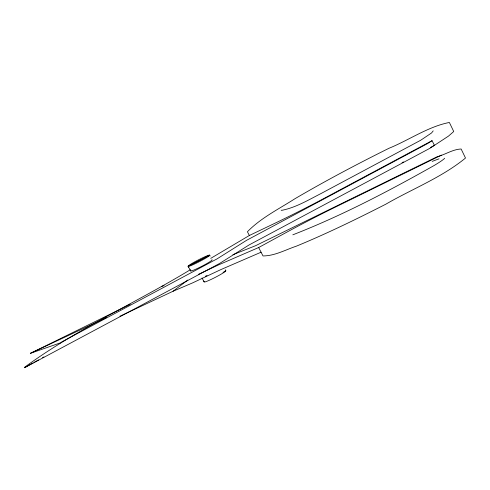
<?xml version="1.0" encoding="UTF-8"?>
<svg xmlns="http://www.w3.org/2000/svg" width="490" height="490" viewBox="0 0 490 490"><rect width="100%" height="100%" fill="white"/><g stroke="black" fill="none" stroke-linecap="round" stroke-linejoin="round"><path stroke-width="0.73" d="M210.731 258.371L249.349 235.488L247.419 231.746C260.98 217.842 278.816 209.059 295.023 198.683C325.691 180.718 357.124 164.083 388.962 148.286C408.783 140.232 428.217 126.573 449.367 122.469L453.734 131.522L448.515 136.085L430.147 148.158L249 244.994L219.538 263.504L24.5 367.708L24.537 367.31C76.391 329.2 135.546 302.979 190.42 269.69M203.65 281.082L204.348 281.609M224.469 271.485L225.817 270.792L225.339 269.861L225.602 271.197A12.207 0.998 -27.3 0 1 214.148 277.946A12.207 0.998 -27.3 0 1 204.134 282.013L202.045 277.965M444.638 158.246L444.442 158.503A32.358 2.652 -27.3 0 1 433.828 165.681C388.215 191.363 341.646 215.784 292.824 234.82M61.587 342.449L30.356 353.363L130.242 304.357M119.952 316.209L173.074 291.238L187.793 280.029M430.41 147.508L434.459 145.34L432.045 140.673L427.733 143.484L246.586 240.321L217.131 258.83L61.593 341.977M24.5 367.708L33.191 362.888M34.533 362.147L38.545 359.917M42.557 357.694L43.892 356.953M198.425 274.345L218.436 264.937L258.665 247.536L283.955 233.724A110.838 9.083 -27.3 0 1 335.332 207.129L441.478 155.116M432.045 140.673L326.126 197.292A110.838 9.083 -27.3 0 1 274.725 223.348L249.349 235.488M402.076 162.656L403.423 161.933M211.943 259.737L212.188 259.908A12.207 0.998 -27.3 0 1 202.272 266.052A12.207 0.998 -27.3 0 1 190.732 271.074L188.08 266.235L209.653 255.149L210.137 256.086M188.197 266.315L209.775 255.235A12.207 0.998 -27.3 0 1 199.859 261.378A12.207 0.998 -27.3 0 1 188.325 266.407L188.564 267.173M223.011 272.373L225.712 270.995M30.356 353.363L106.446 317.587M261.078 252.209L220.849 269.604L192.558 282.908L173.074 291.238M232.891 254.714L255.584 245.698L437.111 156.745C445.141 154.693 452.748 149.309 461.127 148.997L465.5 158.043C441.802 177.49 412.262 188.901 385.838 204.183C356.524 219.134 326.91 233.583 296.468 246.127C285.541 249.771 274.761 255.927 263.007 255.945L258.665 247.536M432.192 161.375L439.009 158.834M161.914 286.325L164.089 285.639M281.156 210.143L281.603 210.369C295.623 207.68 308.277 200.036 320.895 193.605L420.69 140.256L431.549 132.962L433.209 130.867M209.653 255.149L209.53 255.07A12.207 0.998 -27.3 0 0 197.997 260.092A12.207 0.998 -27.3 0 0 188.08 266.235M30.564 353.204L30.735 353.541M24.537 367.31L24.708 367.653M225.296 270.774A12.207 0.998 -27.3 0 1 225.817 270.792M207.037 275.527A12.207 0.998 -27.3 0 1 205.316 276.28M190.494 270.909A12.207 0.998 -27.3 0 1 190.99 270.364"/></g></svg>
